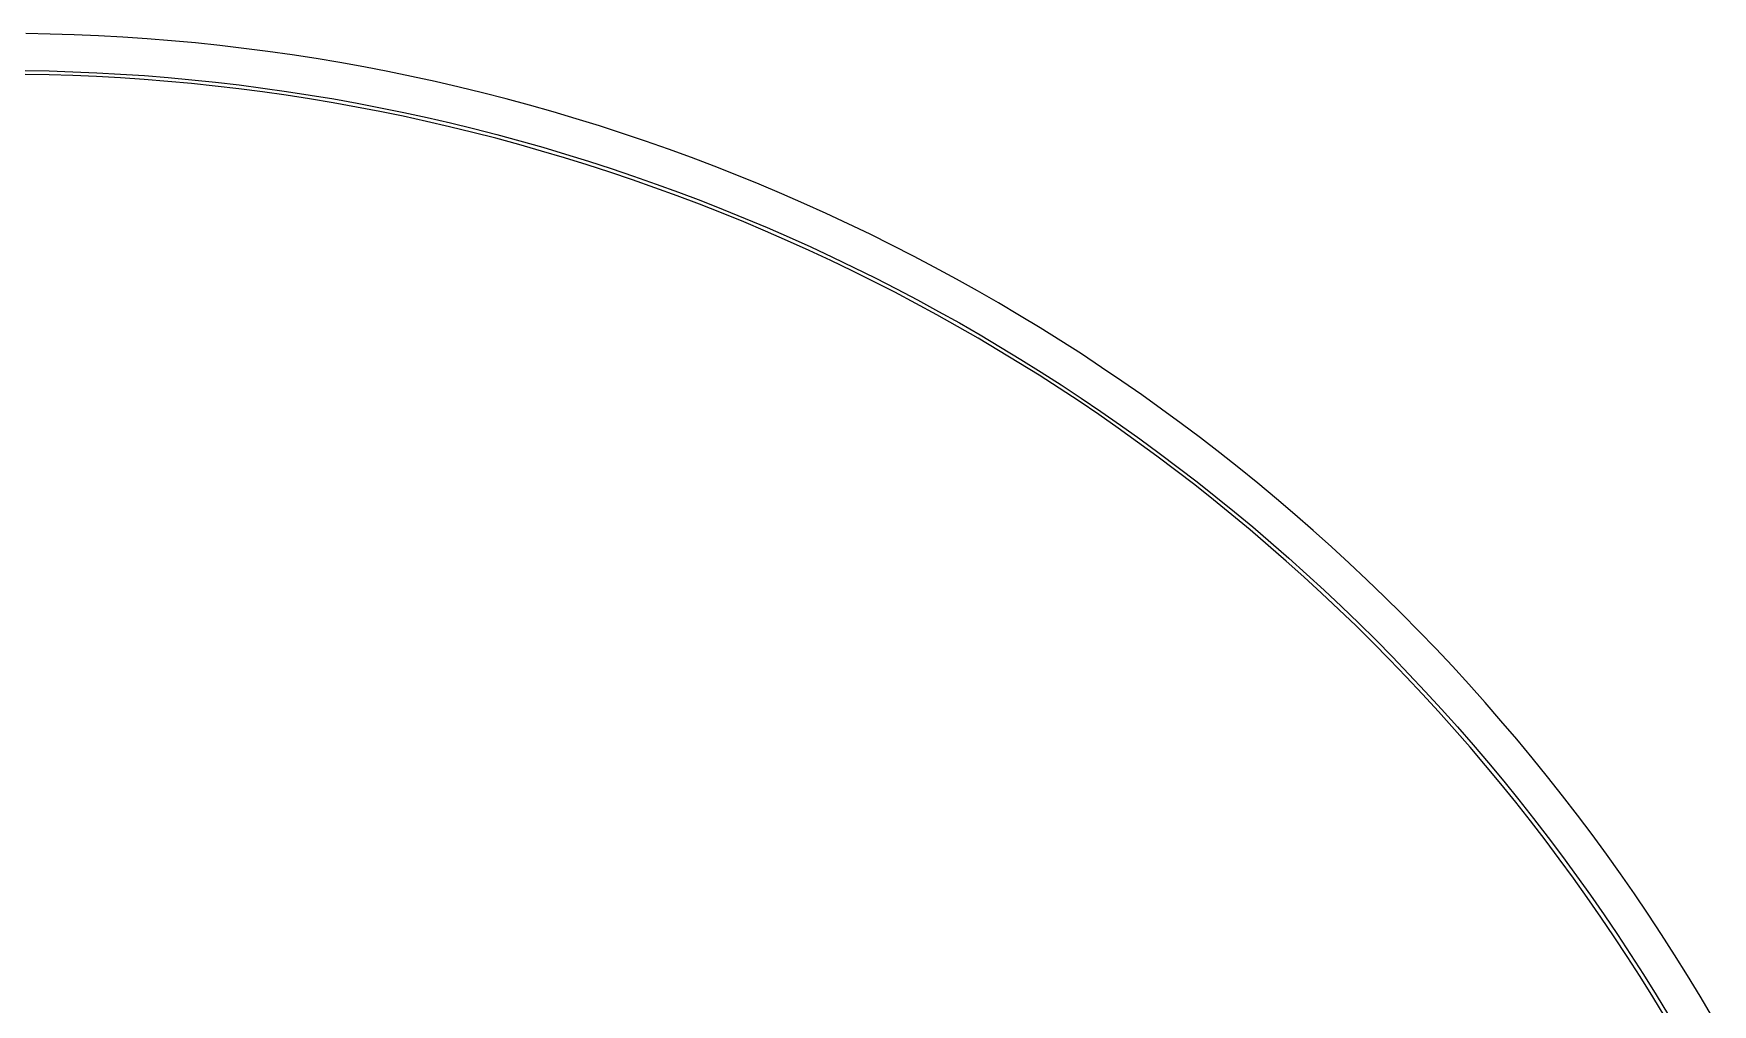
# Model space of a CAD drawing. Extents: x -25 to 122, y -49 to 104.
# Drawn here: x 47.1 to 111.9, y 66.5 to 104 of the extents above; entities that cross this region are included whole.
import ezdxf

# ---------------------------------------------------------------- set-up
doc = ezdxf.new("R2010")
doc.units = 0

msp = doc.modelspace()

# ---------------------------------------------------------------- linework, layer by layer
for p, q in [((47.7324, 103.99), (46.7938, 104.007)), ((48.6707, 103.961), (47.7324, 103.99)), ((49.6087, 103.921), (48.6707, 103.961)), ((50.546, 103.869), (49.6087, 103.921)), ((51.4827, 103.806), (50.546, 103.869)), ((52.4185, 103.731), (51.4827, 103.806)), ((53.3533, 103.645), (52.4185, 103.731)), ((54.287, 103.547), (53.3533, 103.645)), ((55.2194, 103.438), (54.287, 103.547)), ((56.1504, 103.317), (55.2194, 103.438)), ((57.0799, 103.185), (56.1504, 103.317)), ((58.0076, 103.042), (57.0799, 103.185)), ((46.7763, 102.582), (47.6974, 102.565)), ((47.6974, 102.565), (48.6183, 102.537)), ((48.6183, 102.537), (49.5387, 102.498)), ((49.5387, 102.498), (50.4586, 102.447)), ((58.9336, 102.887), (58.0076, 103.042)), ((59.8575, 102.721), (58.9336, 102.887)), ((60.7794, 102.543), (59.8575, 102.721)), ((61.699, 102.354), (60.7794, 102.543)), ((47.6937, 102.415), (46.7744, 102.432)), ((48.6128, 102.387), (47.6937, 102.415)), ((49.5314, 102.348), (48.6128, 102.387)), ((50.4494, 102.297), (49.5314, 102.348)), ((51.3668, 102.235), (50.4494, 102.297)), ((50.4586, 102.447), (51.3779, 102.385)), ((52.2834, 102.162), (51.3668, 102.235)), ((51.3779, 102.385), (52.2962, 102.311)), ((53.1989, 102.077), (52.2834, 102.162)), ((52.2962, 102.311), (53.2136, 102.226)), ((54.1134, 101.981), (53.1989, 102.077)), ((53.2136, 102.226), (54.1299, 102.131)), ((55.0266, 101.875), (54.1134, 101.981)), ((54.1299, 102.131), (55.045, 102.023)), ((55.9384, 101.756), (55.0266, 101.875)), ((55.045, 102.023), (55.9586, 101.905)), ((55.9586, 101.905), (56.8708, 101.775)), ((62.6162, 102.154), (61.699, 102.354)), ((63.5309, 101.943), (62.6162, 102.154)), ((64.443, 101.72), (63.5309, 101.943)), ((56.8488, 101.627), (55.9384, 101.756)), ((57.7574, 101.487), (56.8488, 101.627)), ((56.8708, 101.775), (57.7813, 101.635)), ((58.6643, 101.335), (57.7574, 101.487)), ((57.7813, 101.635), (58.69, 101.483)), ((59.5692, 101.172), (58.6643, 101.335)), ((58.69, 101.483), (59.5967, 101.32)), ((60.4721, 100.998), (59.5692, 101.172)), ((59.5967, 101.32), (60.5014, 101.145)), ((65.3522, 101.487), (64.443, 101.72)), ((66.2585, 101.242), (65.3522, 101.487)), ((67.1617, 100.986), (66.2585, 101.242)), ((61.3728, 100.813), (60.4721, 100.998)), ((60.5014, 101.145), (61.4039, 100.96)), ((62.2711, 100.617), (61.3728, 100.813)), ((61.4039, 100.96), (62.304, 100.764)), ((63.167, 100.411), (62.2711, 100.617)), ((62.304, 100.764), (63.2017, 100.556)), ((63.2017, 100.556), (64.0967, 100.338)), ((68.0618, 100.719), (67.1617, 100.986)), ((68.9585, 100.441), (68.0618, 100.719)), ((64.0603, 100.193), (63.167, 100.411)), ((64.9508, 99.9637), (64.0603, 100.193)), ((64.0967, 100.338), (64.989, 100.109)), ((65.8384, 99.7239), (64.9508, 99.9637)), ((64.989, 100.109), (65.8784, 99.8685)), ((69.8516, 100.152), (68.9585, 100.441)), ((70.7412, 99.8519), (69.8516, 100.152)), ((66.7231, 99.4732), (65.8384, 99.7239)), ((65.8784, 99.8685), (66.7649, 99.6173)), ((67.6046, 99.2117), (66.7231, 99.4732)), ((66.7649, 99.6173), (67.6481, 99.3553)), ((67.6481, 99.3553), (68.5281, 99.0824)), ((71.6271, 99.5411), (70.7412, 99.8519)), ((72.509, 99.2194), (71.6271, 99.5411)), ((68.4828, 98.9394), (67.6046, 99.2117)), ((69.3576, 98.6564), (68.4828, 98.9394)), ((68.5281, 99.0824), (69.4046, 98.7988)), ((70.2289, 98.3626), (69.3576, 98.6564)), ((69.4046, 98.7988), (70.2777, 98.5045)), ((73.387, 98.8869), (72.509, 99.2194)), ((74.2608, 98.5437), (73.387, 98.8869)), ((71.0965, 98.0582), (70.2289, 98.3626)), ((70.2777, 98.5045), (71.147, 98.1994)), ((71.9603, 97.7431), (71.0965, 98.0582)), ((71.147, 98.1994), (72.0125, 97.8837)), ((75.1303, 98.1898), (74.2608, 98.5437)), ((75.9954, 97.8252), (75.1303, 98.1898)), ((72.8201, 97.4175), (71.9603, 97.7431)), ((72.0125, 97.8837), (72.8741, 97.5574)), ((73.6759, 97.0813), (72.8201, 97.4175)), ((72.8741, 97.5574), (73.7316, 97.2206)), ((76.856, 97.45), (75.9954, 97.8252)), ((77.7119, 97.0643), (76.856, 97.45)), ((74.5275, 96.7346), (73.6759, 97.0813)), ((73.7316, 97.2206), (74.5849, 96.8732)), ((75.3748, 96.3776), (74.5275, 96.7346)), ((74.5849, 96.8732), (75.4339, 96.5155)), ((78.563, 96.6682), (77.7119, 97.0643)), ((79.4091, 96.2616), (78.563, 96.6682)), ((76.2177, 96.0101), (75.3748, 96.3776)), ((75.4339, 96.5155), (76.2785, 96.1473)), ((77.056, 95.6324), (76.2177, 96.0101)), ((76.2785, 96.1473), (77.1184, 95.7688)), ((80.2503, 95.8446), (79.4091, 96.2616)), ((77.8896, 95.2444), (77.056, 95.6324)), ((77.1184, 95.7688), (77.9537, 95.38)), ((77.9537, 95.38), (78.7841, 94.981)), ((81.0862, 95.4174), (80.2503, 95.8446)), ((81.9168, 94.98), (81.0862, 95.4174)), ((78.7183, 94.8462), (77.8896, 95.2444)), ((79.5421, 94.4378), (78.7183, 94.8462)), ((78.7841, 94.981), (79.6096, 94.5718)), ((82.7421, 94.5323), (81.9168, 94.98)), ((80.3609, 94.0194), (79.5421, 94.4378)), ((79.6096, 94.5718), (80.4299, 94.1525)), ((80.4299, 94.1525), (81.2451, 93.7232)), ((83.5617, 94.0746), (82.7421, 94.5323)), ((84.3757, 93.6069), (83.5617, 94.0746)), ((81.1744, 93.5909), (80.3609, 94.0194)), ((81.9826, 93.1525), (81.1744, 93.5909)), ((81.2451, 93.7232), (82.0549, 93.284)), ((85.1839, 93.1292), (84.3757, 93.6069)), ((82.7854, 92.7043), (81.9826, 93.1525)), ((82.0549, 93.284), (82.8593, 92.8348)), ((82.8593, 92.8348), (83.6581, 92.3757)), ((85.9861, 92.6416), (85.1839, 93.1292)), ((83.5826, 92.2462), (82.7854, 92.7043)), ((84.3741, 91.7783), (83.5826, 92.2462)), ((83.6581, 92.3757), (84.4512, 91.907)), ((86.7823, 92.1443), (85.9861, 92.6416)), ((87.5724, 91.6372), (86.7823, 92.1443)), ((85.1599, 91.3008), (84.3741, 91.7783)), ((84.4512, 91.907), (85.2386, 91.4285)), ((88.3561, 91.1204), (87.5724, 91.6372)), ((85.9397, 90.8136), (85.1599, 91.3008)), ((85.2386, 91.4285), (86.0199, 90.9404)), ((86.7135, 90.317), (85.9397, 90.8136)), ((86.0199, 90.9404), (86.7953, 90.4427)), ((89.1335, 90.5941), (88.3561, 91.1204)), ((87.4811, 89.8108), (86.7135, 90.317)), ((86.7953, 90.4427), (87.5644, 89.9356)), ((89.9043, 90.0582), (89.1335, 90.5941)), ((88.2424, 89.2953), (87.4811, 89.8108)), ((87.5644, 89.9356), (88.3273, 89.419)), ((90.6685, 89.513), (89.9043, 90.0582)), ((91.426, 88.9584), (90.6685, 89.513)), ((88.9974, 88.7705), (88.2424, 89.2953)), ((88.3273, 89.419), (89.0838, 88.8932)), ((89.0838, 88.8932), (89.8338, 88.358)), ((92.1766, 88.3945), (91.426, 88.9584)), ((89.7459, 88.2365), (88.9974, 88.7705)), ((90.4878, 87.6933), (89.7459, 88.2365)), ((89.8338, 88.358), (90.5771, 87.8138)), ((92.9202, 87.8215), (92.1766, 88.3945)), ((91.2229, 87.1411), (90.4878, 87.6933)), ((90.5771, 87.8138), (91.3137, 87.2604)), ((93.6567, 87.2394), (92.9202, 87.8215)), ((91.9512, 86.5798), (91.2229, 87.1411)), ((91.3137, 87.2604), (92.0435, 86.6981)), ((94.3861, 86.6483), (93.6567, 87.2394)), ((92.6726, 86.0097), (91.9512, 86.5798)), ((92.0435, 86.6981), (92.7663, 86.1268)), ((95.1081, 86.0483), (94.3861, 86.6483)), ((93.3869, 85.4308), (92.6726, 86.0097)), ((92.7663, 86.1268), (93.4821, 85.5467)), ((95.8227, 85.4395), (95.1081, 86.0483)), ((94.0941, 84.8431), (93.3869, 85.4308)), ((93.4821, 85.5467), (94.1906, 84.9579)), ((94.1906, 84.9579), (94.8919, 84.3604)), ((96.5298, 84.8219), (95.8227, 85.4395)), ((94.794, 84.2469), (94.0941, 84.8431)), ((94.8919, 84.3604), (95.5859, 83.7544)), ((97.2292, 84.1957), (96.5298, 84.8219)), ((95.4865, 83.642), (94.794, 84.2469)), ((95.5859, 83.7544), (96.2723, 83.1399)), ((97.921, 83.561), (97.2292, 84.1957)), ((96.1715, 83.0287), (95.4865, 83.642)), ((96.849, 82.4071), (96.1715, 83.0287)), ((96.2723, 83.1399), (96.9511, 82.517)), ((98.6048, 82.9179), (97.921, 83.561)), ((97.5188, 81.7772), (96.849, 82.4071)), ((96.9511, 82.517), (97.6223, 81.8858)), ((99.2808, 82.2664), (98.6048, 82.9179)), ((98.1808, 81.1391), (97.5188, 81.7772)), ((97.6223, 81.8858), (98.2856, 81.2465)), ((99.9487, 81.6066), (99.2808, 82.2664)), ((98.835, 80.493), (98.1808, 81.1391)), ((98.2856, 81.2465), (98.941, 80.599)), ((100.608, 80.9388), (99.9487, 81.6066)), ((99.4811, 79.8388), (98.835, 80.493)), ((98.941, 80.599), (99.5885, 79.9436)), ((101.26, 80.2628), (100.608, 80.9388)), ((100.119, 79.1768), (99.4811, 79.8388)), ((99.5885, 79.9436), (100.228, 79.2802)), ((101.903, 79.5789), (101.26, 80.2628)), ((100.749, 78.507), (100.119, 79.1768)), ((100.228, 79.2802), (100.859, 78.6091)), ((102.538, 78.8872), (101.903, 79.5789)), ((101.371, 77.8295), (100.749, 78.507)), ((100.859, 78.6091), (101.482, 77.9303)), ((103.164, 78.1878), (102.538, 78.8872)), ((101.984, 77.1445), (101.371, 77.8295)), ((101.482, 77.9303), (102.096, 77.2439)), ((103.781, 77.4807), (103.164, 78.1878)), ((102.096, 77.2439), (102.702, 76.5499)), ((104.39, 76.7661), (103.781, 77.4807)), ((102.589, 76.452), (101.984, 77.1445)), ((102.702, 76.5499), (103.3, 75.8486)), ((104.99, 76.0441), (104.39, 76.7661)), ((103.185, 75.7521), (102.589, 76.452)), ((105.581, 75.3147), (104.99, 76.0441)), ((103.773, 75.0449), (103.185, 75.7521)), ((103.3, 75.8486), (103.889, 75.1401)), ((106.163, 74.5782), (105.581, 75.3147)), ((104.352, 74.3306), (103.773, 75.0449)), ((103.889, 75.1401), (104.469, 74.4243)), ((104.922, 73.6092), (104.352, 74.3306)), ((104.469, 74.4243), (105.04, 73.7015)), ((106.737, 73.8346), (106.163, 74.5782)), ((105.483, 72.8809), (104.922, 73.6092)), ((105.04, 73.7015), (105.602, 72.9717)), ((107.3, 73.084), (106.737, 73.8346)), ((106.035, 72.1458), (105.483, 72.8809)), ((105.602, 72.9717), (106.156, 72.2351)), ((107.855, 72.3265), (107.3, 73.084)), ((106.578, 71.4039), (106.035, 72.1458)), ((106.156, 72.2351), (106.7, 71.4918)), ((108.4, 71.5623), (107.855, 72.3265)), ((107.113, 70.6554), (106.578, 71.4039)), ((106.7, 71.4918), (107.235, 70.7418)), ((108.936, 70.7915), (108.4, 71.5623)), ((107.235, 70.7418), (107.761, 69.9853)), ((109.462, 70.0141), (108.936, 70.7915)), ((107.637, 69.9004), (107.113, 70.6554)), ((108.153, 69.1391), (107.637, 69.9004)), ((107.761, 69.9853), (108.278, 69.2224)), ((109.979, 69.2303), (109.462, 70.0141)), ((108.659, 68.3715), (108.153, 69.1391)), ((108.278, 69.2224), (108.785, 68.4532)), ((110.486, 68.4403), (109.979, 69.2303)), ((109.156, 67.5977), (108.659, 68.3715)), ((108.785, 68.4532), (109.282, 67.6779)), ((110.984, 67.6441), (110.486, 68.4403)), ((109.643, 66.8179), (109.156, 67.5977)), ((109.282, 67.6779), (109.77, 66.8965)), ((111.471, 66.8418), (110.984, 67.6441)), ((110.12, 66.0321), (109.643, 66.8179)), ((109.77, 66.8965), (110.249, 66.1092)), ((111.949, 66.0337), (111.471, 66.8418))]:
    msp.add_line(p, q)

doc.saveas('drawing.dxf')
